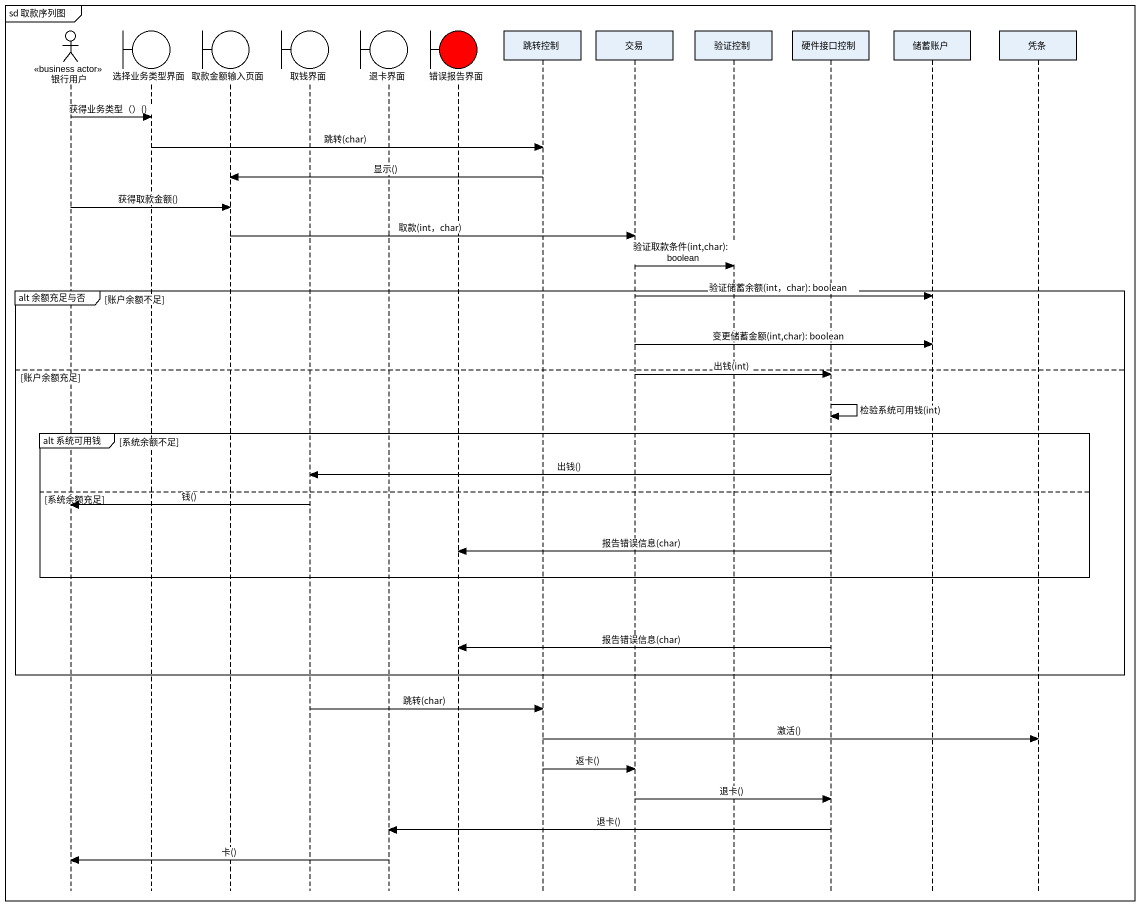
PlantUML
@startuml
mainframe sd 取款序列图
hide footbox
actor 银行用户 <<business actor>>
boundary 选择业务类型界面
boundary 取款金额输入页面
boundary 取钱界面
boundary 退卡界面
boundary 错误报告界面 #FF0000
participant 跳转控制
participant 交易
participant 验证控制
participant 硬件接口控制
participant 储蓄账户
participant 凭条

银行用户 -> 选择业务类型界面 : 获得业务类型（）()
选择业务类型界面 -> 跳转控制 : 跳转(char)
跳转控制 -> 取款金额输入页面 : 显示()
银行用户 -> 取款金额输入页面 : 获得取款金额()
取款金额输入页面 -> 交易 : 取款(int，char)
交易 -> 验证控制 : 验证取款条件(int,char): boolean
group alt 余额充足与否 [账户余额不足]
  交易 -> 储蓄账户 : 验证储蓄余额(int，char): boolean
  交易 -> 储蓄账户 : 变更储蓄金额(int,char): boolean
else 账户余额充足
  交易 -> 硬件接口控制 : 出钱(int)
  硬件接口控制 -> 硬件接口控制 : 检验系统可用钱(int)
  group alt 系统可用钱 [系统余额不足]
    硬件接口控制 -> 取钱界面 : 出钱()
  else 系统余额充足
    取钱界面 -> 银行用户 : 钱()
    硬件接口控制 -> 错误报告界面 : 报告错误信息(char)
  end
  硬件接口控制 -> 错误报告界面 : 报告错误信息(char)
end
取钱界面 -> 跳转控制 : 跳转(char)
跳转控制 -> 凭条 : 激活()
跳转控制 -> 交易 : 返卡()
交易 -> 硬件接口控制 : 退卡()
硬件接口控制 -> 退卡界面 : 退卡()
退卡界面 -> 银行用户 : 卡()
@enduml
